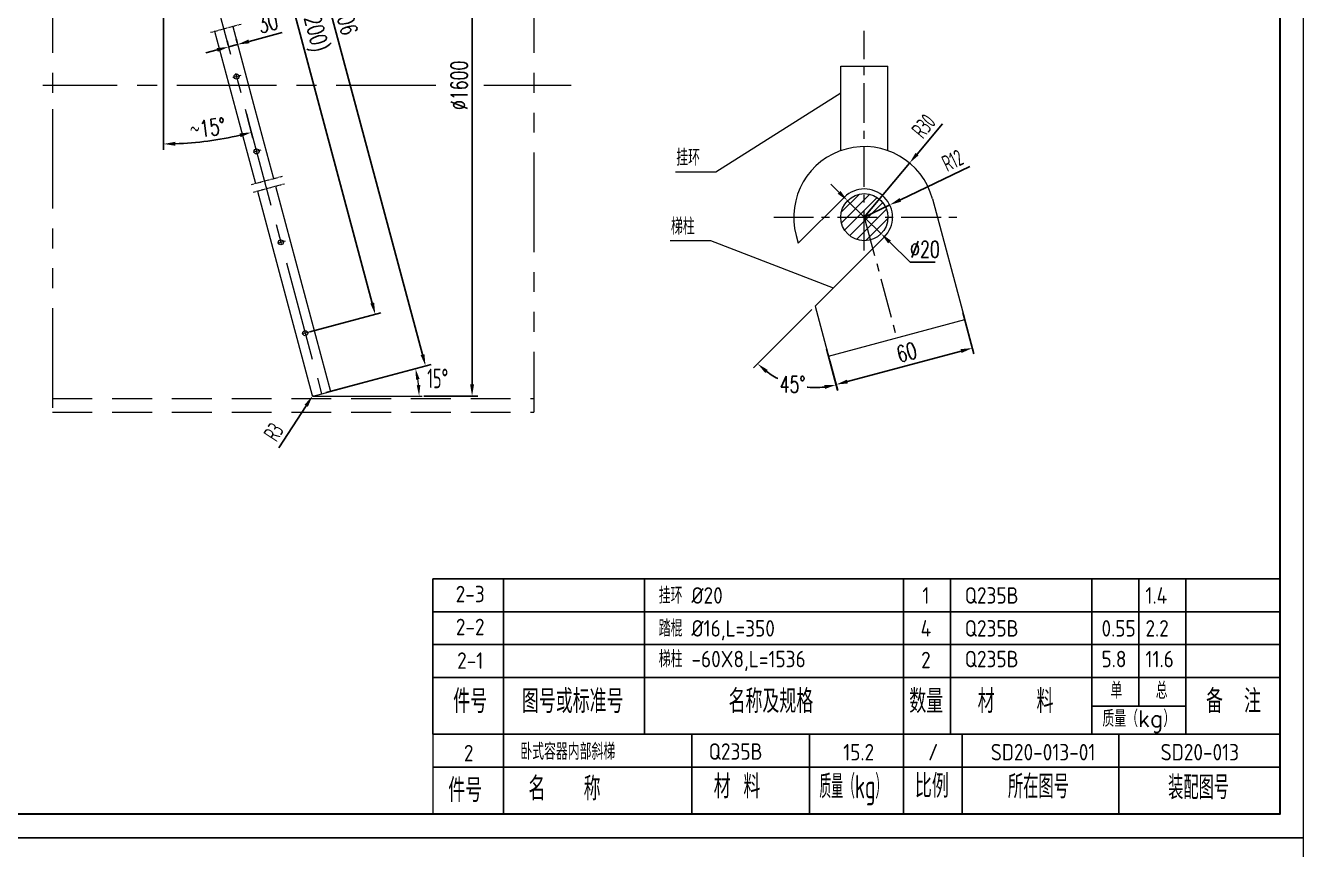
# Model space of a CAD drawing. Header units: millimetres. Extents: x 35105 to 422189, y -71206 to 1224.
# Drawn here: x 418115 to 422189, y -66788 to -64161 of the extents above; entities that cross this region are included whole.
import ezdxf
from ezdxf.enums import TextEntityAlignment as Align

# ---------------------------------------------------------------- set-up
doc = ezdxf.new("R2010")
doc.units = ezdxf.units.MM
for name, pattern in [('CENTER2', [28.575, 19.05, -3.175, 3.175, -3.175]), ('CENTERX2', [101.6, 63.5, -12.7, 12.7, -12.7]), ('DASHED', [19.05, 12.7, -6.35]), ('PHANTOM2', [31.75, 15.875, -3.175, 3.175, -3.175, 3.175, -3.175])]:
    doc.linetypes.add(name, pattern=pattern)
doc.layers.get('0').update_dxf_attribs({"lineweight": 18})
doc.layers.get('Defpoints').update_dxf_attribs({"lineweight": 18})
doc.layers.add('BORDER', color=7, linetype='Continuous')
doc.layers.add('中粗线', color=7, linetype='Continuous')
for name, color, linetype, lineweight in [('双点划线', 1, 'PHANTOM2', 13), ('短点划线', 1, 'CENTER2', 13), ('细实线', 1, 'Continuous', 13), ('虚线', 1, 'DASHED', 13), ('长点划线', 1, 'CENTERX2', 13)]:
    doc.layers.add(name, color=color, linetype=linetype, lineweight=lineweight)
doc.styles.add('HZ', font='gbenor.shx', dxfattribs={"width": 0.8, "bigfont": 'gbcbig.shx'})
doc.styles.add('HZ0', font='TXT.shx', dxfattribs={"width": 0.7, "bigfont": 'gbcbig.shx'})
doc.styles.get("Standard").update_dxf_attribs({"font": 'gbenor.shx', "width": 0.7, "bigfont": 'gbcbig.shx'})
doc.dimstyles.new('15倍', dxfattribs={"dimscale": 15, "dimtxt": 3.5, "dimasz": 2.5, "dimexe": 1.25, "dimexo": 1, "dimgap": 1, "dimtad": 1, "dimdec": 1, "dimdsep": 46, "dimtxsty": 'Standard', "dimcen": 0, "dimclrd": 1, "dimclre": 1, "dimclrt": 1, "dimadec": 0, "dimazin": 0, "dimtfac": 1, "dimtdec": 1, "dimtmove": 2, "dimatfit": 3, "dimfxl": 1, "dimtfill": 1, "dimarcsym": 0})
doc.dimstyles.new('15倍$0', dxfattribs={"dimscale": 15, "dimtxt": 3.5, "dimasz": 2.5, "dimexe": 1.25, "dimexo": 1, "dimgap": 1, "dimtad": 1, "dimdec": 1, "dimdsep": 46, "dimtxsty": 'HZ0', "dimcen": 0, "dimclrd": 1, "dimclre": 1, "dimclrt": 1, "dimadec": 0, "dimazin": 0, "dimtfac": 1, "dimtdec": 1, "dimtmove": 2, "dimatfit": 3, "dimfxl": 1, "dimtfill": 1, "dimarcsym": 0})
doc.dimstyles.new('15倍$2', dxfattribs={"dimscale": 15, "dimtxt": 3.5, "dimasz": 2.5, "dimexe": 1.25, "dimexo": 1, "dimgap": 1, "dimtad": 1, "dimtih": 1, "dimtoh": 1, "dimdec": 1, "dimdsep": 46, "dimtxsty": 'HZ0', "dimcen": 0, "dimclrd": 1, "dimclre": 1, "dimclrt": 1, "dimadec": 0, "dimazin": 0, "dimtfac": 1, "dimtdec": 1, "dimtmove": 2, "dimatfit": 3, "dimfxl": 1, "dimtfill": 1, "dimarcsym": 0})
doc.dimstyles.new('15倍$3', dxfattribs={"dimscale": 15, "dimtxt": 3.5, "dimasz": 2.5, "dimexe": 1.25, "dimexo": 1, "dimgap": 1, "dimtad": 1, "dimtih": 1, "dimtoh": 1, "dimdec": 1, "dimdsep": 46, "dimtxsty": 'HZ0', "dimcen": 0, "dimclrd": 1, "dimclre": 1, "dimclrt": 1, "dimadec": 0, "dimazin": 0, "dimtfac": 1, "dimtdec": 1, "dimtmove": 2, "dimatfit": 3, "dimfxl": 1, "dimtfill": 1, "dimarcsym": 0})

# ---------------------------------------------------------------- blocks, each defined once
blk = doc.blocks.new('*D179')
at = {"color": 1, "linetype": 'Continuous', "lineweight": -2, "ltscale": 3, "transparency": 16777216}
for p, q in [((421037.8, -64474.4), (420957.2, -64570.9)), ((420788.9, -64772.3), (420933.2, -64599.6))]:
    blk.add_line(p, q, dxfattribs=at)
at = {"color": 1, "ltscale": 3, "transparency": 16777216}
blk.add_solid([(420952.4, -64566.9), (420962, -64574.9), (420933.2, -64599.6)], dxfattribs=at)
at = {"layer": 'Defpoints', "color": 0, "ltscale": 3, "transparency": 16777216}
for p in [(420933.2, -64599.6), (420788.9, -64772.3)]:
    blk.add_point(p, dxfattribs=at)
at = {"color": 1, "ltscale": 3, "transparency": 16777216, "insert": (420977.9, -64481.8), "char_height": 52.5, "attachment_point": 5, "rotation": 50.1259, "bg_fill": 3, "box_fill_scale": 1.1, "bg_fill_color": 256, "bg_fill_true_color": 13158600, "bg_fill_transparency": 3212}
blk.add_mtext('R30', dxfattribs=at)
blk = doc.blocks.new('*D180')
at = {"color": 1, "linetype": 'Continuous', "lineweight": -2, "ltscale": 3, "transparency": 16777216}
for p, q in [((421125.8, -64610.4), (420903.8, -64717.1)), ((420788.9, -64772.3), (420870, -64733.3))]:
    blk.add_line(p, q, dxfattribs=at)
at = {"color": 1, "ltscale": 3, "transparency": 16777216}
blk.add_solid([(420901.1, -64711.4), (420906.5, -64722.7), (420870, -64733.3)], dxfattribs=at)
at = {"layer": 'Defpoints', "color": 0, "ltscale": 3, "transparency": 16777216}
for p in [(420870, -64733.3), (420788.9, -64772.3)]:
    blk.add_point(p, dxfattribs=at)
at = {"color": 1, "ltscale": 3, "transparency": 16777216, "insert": (421070.2, -64591.4), "char_height": 52.5, "attachment_point": 5, "rotation": 25.6731, "bg_fill": 3, "box_fill_scale": 1.1, "bg_fill_color": 256, "bg_fill_true_color": 13158600, "bg_fill_transparency": 3227}
blk.add_mtext('R12', dxfattribs=at)
blk = doc.blocks.new('*D183')
at = {"color": 1, "linetype": 'Continuous', "lineweight": -2, "ltscale": 3, "transparency": 16777216}
for p, q in [((420621.5, -65067), (420435.5, -65253)), ((420678.6, -65229.9), (420704.1, -65325))]:
    blk.add_line(p, q, dxfattribs=at)
for start, end in [(233.2941, 244.2263), (263.069, 276.7059)]:
    blk.add_arc((420632.1, -65056.4), 259.3, start, end, dxfattribs=at)
at = {"color": 1, "ltscale": 3, "transparency": 16777216}
for points in [[(420473, -65269), (420481.2, -65259.5), (420448.8, -65239.7)], [(420661.2, -65307.8), (420663.6, -65320), (420699.2, -65306.8)]]:
    blk.add_solid(points, dxfattribs=at)
at = {"layer": 'Defpoints', "color": 0, "ltscale": 3, "transparency": 16777216}
for p in [(420852.6, -64836), (420632.1, -65056.4), (420632.1, -65056.4), (420674.7, -65215.4)]:
    blk.add_point(p, dxfattribs=at)
at = {"color": 1, "ltscale": 3, "transparency": 16777216, "insert": (420560.1, -65305.5), "char_height": 52.5, "attachment_point": 5, "style": 'HZ0', "bg_fill": 3, "box_fill_scale": 1.1, "bg_fill_color": 256, "bg_fill_true_color": 13158600, "bg_fill_transparency": 3442}
blk.add_mtext('45%%d', dxfattribs=at)
at = {"layer": 'Defpoints', "color": 0, "ltscale": 3, "transparency": 16777216}
blk.add_point((420609.5, -65314.7), dxfattribs=at)
blk = doc.blocks.new('*D184')
at = {"color": 1, "linetype": 'Continuous', "lineweight": -2, "ltscale": 3, "transparency": 16777216}
for p, q in [((421103.2, -65075.8), (421138.5, -65207.6)), ((420668.5, -65192.3), (420703.8, -65324.1)), ((420735.2, -65296.3), (421097.4, -65199.2))]:
    blk.add_line(p, q, dxfattribs=at)
at = {"color": 1, "ltscale": 3, "transparency": 16777216}
for points in [[(421095.8, -65193.2), (421099, -65205.3), (421133.6, -65189.5)], [(420733.6, -65290.3), (420736.8, -65302.3), (420699, -65306)]]:
    blk.add_solid(points, dxfattribs=at)
at = {"layer": 'Defpoints', "color": 0, "ltscale": 3, "transparency": 16777216}
for p in [(421099.3, -65061.3), (420664.6, -65177.8), (421133.6, -65189.5)]:
    blk.add_point(p, dxfattribs=at)
at = {"color": 1, "ltscale": 3, "transparency": 16777216, "insert": (420923.9, -65203), "char_height": 52.5, "attachment_point": 5, "rotation": 15, "style": 'HZ0', "bg_fill": 3, "box_fill_scale": 1.1, "bg_fill_color": 256, "bg_fill_true_color": 13158600, "bg_fill_transparency": 3872}
blk.add_mtext('60', dxfattribs=at)
blk = doc.blocks.new('*D181')
at = {"color": 1, "linetype": 'Continuous', "lineweight": -2, "ltscale": 3, "transparency": 16777216}
for p, q in [((420708.7, -64693.4), (420682, -64667.1)), ((420735.4, -64719.7), (420842.4, -64824.9)), ((420934.8, -64915.8), (420869.1, -64851.2)), ((421014.8, -64915.8), (420934.8, -64915.8))]:
    blk.add_line(p, q, dxfattribs=at)
at = {"color": 1, "ltscale": 3, "transparency": 16777216}
for points in [[(420713.1, -64689), (420704.3, -64697.9), (420735.4, -64719.7)], [(420873.5, -64846.7), (420864.7, -64855.7), (420842.4, -64824.9)]]:
    blk.add_solid(points, dxfattribs=at)
at = {"layer": 'Defpoints', "color": 0, "ltscale": 3, "transparency": 16777216}
for p in [(420735.4, -64719.7), (420842.4, -64824.9)]:
    blk.add_point(p, dxfattribs=at)
at = {"color": 1, "ltscale": 3, "transparency": 16777216, "insert": (420982.3, -64874.6), "char_height": 52.5, "attachment_point": 5, "style": 'HZ0', "bg_fill": 3, "box_fill_scale": 1.1, "bg_fill_color": 256, "bg_fill_true_color": 13158600, "bg_fill_transparency": 4267}
blk.add_mtext('%%c20', dxfattribs=at)
blk = doc.blocks.new('*D182')
at = {"color": 1, "linetype": 'Continuous', "lineweight": -2, "ltscale": 3, "transparency": 16777216}
for p, q in [((419351.8, -63340.2), (419557.1, -63340.2)), ((419538.4, -63377.7), (419538.4, -65305.2)), ((419384.5, -65342.7), (419557.1, -65342.7))]:
    blk.add_line(p, q, dxfattribs=at)
at = {"color": 1, "ltscale": 3, "transparency": 16777216}
for points in [[(419532.1, -63377.7), (419544.6, -63377.7), (419538.4, -63340.2)], [(419532.1, -65305.2), (419544.6, -65305.2), (419538.4, -65342.7)]]:
    blk.add_solid(points, dxfattribs=at)
at = {"layer": 'Defpoints', "color": 0, "ltscale": 3, "transparency": 16777216}
for p in [(419336.8, -63340.2), (419369.5, -65342.7), (419538.4, -65342.7)]:
    blk.add_point(p, dxfattribs=at)
at = {"color": 1, "ltscale": 3, "transparency": 16777216, "insert": (419497.1, -64352), "char_height": 52.5, "attachment_point": 5, "rotation": 90, "style": 'HZ0', "bg_fill": 3, "box_fill_scale": 1.1, "bg_fill_color": 256, "bg_fill_true_color": 13158600, "bg_fill_transparency": 3817}
blk.add_mtext('%%C1600', dxfattribs=at)
blk = doc.blocks.new('*D190')
at = {"color": 1, "linetype": 'Continuous', "lineweight": -2, "ltscale": 3, "transparency": 16777216}
for p, q in [((419031.6, -65339.7), (419029.9, -65342.2)), ((418921.8, -65508.2), (419009.5, -65373.6))]:
    blk.add_line(p, q, dxfattribs=at)
at = {"color": 1, "ltscale": 3, "transparency": 16777216}
blk.add_solid([(419004.2, -65370.2), (419014.7, -65377), (419029.9, -65342.2)], dxfattribs=at)
at = {"layer": 'Defpoints', "color": 0, "ltscale": 3, "transparency": 16777216}
for p in [(419029.9, -65342.2), (419031.6, -65339.7)]:
    blk.add_point(p, dxfattribs=at)
at = {"color": 1, "ltscale": 3, "transparency": 16777216, "insert": (418905.8, -65457.2), "char_height": 52.5, "attachment_point": 5, "rotation": 56.923, "bg_fill": 3, "box_fill_scale": 1.1, "bg_fill_color": 256, "bg_fill_true_color": 13158600, "bg_fill_transparency": 3227}
blk.add_mtext('R3', dxfattribs=at)
blk = doc.blocks.new('*D191')
at = {"color": 1, "linetype": 'Continuous', "lineweight": -2, "ltscale": 3, "transparency": 16777216}
for p, q in [((418569, -63451), (418904.2, -63361.1)), ((419380.3, -65210.4), (418895.8, -63402.2)), ((419072.9, -65331.6), (419408.1, -65241.8))]:
    blk.add_line(p, q, dxfattribs=at)
at = {"color": 1, "ltscale": 3, "transparency": 16777216}
for points in [[(418901.8, -63400.6), (418889.8, -63403.8), (418886.1, -63366)], [(419386.4, -65208.8), (419374.3, -65212), (419390, -65246.6)]]:
    blk.add_solid(points, dxfattribs=at)
at = {"layer": 'Defpoints', "color": 0, "ltscale": 3, "transparency": 16777216}
for p in [(418886.1, -63366), (418554.5, -63454.8), (419058.4, -65335.5)]:
    blk.add_point(p, dxfattribs=at)
at = {"color": 1, "ltscale": 3, "transparency": 16777216, "insert": (419133.1, -64128.4), "char_height": 52.5, "attachment_point": 5, "rotation": 285, "style": 'HZ0', "bg_fill": 3, "box_fill_scale": 1.1, "bg_fill_color": 256, "bg_fill_true_color": 13158600, "bg_fill_transparency": 3872}
blk.add_mtext('1506', dxfattribs=at)
blk = doc.blocks.new('*D192')
at = {"color": 1, "linetype": 'Continuous', "lineweight": -2, "ltscale": 3, "transparency": 16777216}
for p, q in [((418569, -63451), (418795.7, -63390.2)), ((418787.3, -63431.3), (419220, -65046.2)), ((419021.1, -65138.3), (419247.9, -65077.6))]:
    blk.add_line(p, q, dxfattribs=at)
at = {"color": 1, "ltscale": 3, "transparency": 16777216}
for points in [[(418793.4, -63429.7), (418781.3, -63432.9), (418777.6, -63395)], [(419226.1, -65044.6), (419214, -65047.8), (419229.8, -65082.4)]]:
    blk.add_solid(points, dxfattribs=at)
at = {"layer": 'Defpoints', "color": 0, "ltscale": 3, "transparency": 16777216}
for p in [(418554.5, -63454.8), (419229.8, -65082.4), (419006.6, -65142.2)]:
    blk.add_point(p, dxfattribs=at)
at = {"color": 1, "ltscale": 3, "transparency": 16777216, "insert": (419002.1, -64066.7), "char_height": 52.5, "attachment_point": 5, "rotation": 285, "style": 'HZ0', "bg_fill": 3, "box_fill_scale": 1.1, "bg_fill_color": 256, "bg_fill_true_color": 13158600, "bg_fill_transparency": 3149695}
blk.add_mtext('300X4(=1200)', dxfattribs=at)
blk = doc.blocks.new('*D193')
at = {"color": 1, "linetype": 'Continuous', "lineweight": -2, "ltscale": 3, "transparency": 16777216}
for p, q in [((418789.3, -64215.1), (418786.1, -64203.4)), ((418827.2, -64211.8), (418932.6, -64183.6)), ((418725.8, -64239), (418689.6, -64248.7)), ((418760.3, -64222.9), (418757.1, -64211.2)), ((418762, -64229.3), (418791, -64221.5))]:
    blk.add_line(p, q, dxfattribs=at)
at = {"color": 1, "ltscale": 3, "transparency": 16777216}
for points in [[(418825.6, -64205.8), (418828.8, -64217.9), (418791, -64221.5)], [(418724.2, -64233), (418727.4, -64245), (418762, -64229.3)]]:
    blk.add_solid(points, dxfattribs=at)
at = {"layer": 'Defpoints', "color": 0, "ltscale": 3, "transparency": 16777216}
for p in [(418764.2, -64237.4), (418791, -64221.5), (418793.1, -64229.6)]:
    blk.add_point(p, dxfattribs=at)
at = {"color": 1, "ltscale": 3, "transparency": 16777216, "insert": (418887.3, -64153), "char_height": 52.5, "attachment_point": 5, "rotation": 15, "style": 'HZ0', "bg_fill": 3, "box_fill_scale": 1.1, "bg_fill_color": 256, "bg_fill_true_color": 13158600, "bg_fill_transparency": 3872}
blk.add_mtext('30', dxfattribs=at)
blk = doc.blocks.new('*D194')
at = {"color": 1, "linetype": 'Continuous', "lineweight": -2, "ltscale": 3, "transparency": 16777216}
for p, q in [((418554.5, -63484.8), (418554.5, -64557.6)), ((418819, -64441.9), (418839.9, -64520))]:
    blk.add_line(p, q, dxfattribs=at)
blk.add_arc((418554.5, -63454.8), 1084, 271.9821, 283.0179, dxfattribs=at)
at = {"color": 1, "ltscale": 3, "transparency": 16777216}
for points in [[(418592.1, -64544.5), (418591.9, -64532), (418554.5, -64538.9)], [(418797.2, -64504.9), (418800.2, -64517.1), (418835, -64501.9)]]:
    blk.add_solid(points, dxfattribs=at)
at = {"layer": 'Defpoints', "color": 0, "ltscale": 3, "transparency": 16777216}
for p in [(418554.5, -63345), (418554.5, -63454.8), (418554.5, -63469.8), (418815.1, -64427.4)]:
    blk.add_point(p, dxfattribs=at)
at = {"color": 1, "ltscale": 3, "transparency": 16777216, "insert": (418695.4, -64488.1), "char_height": 52.5, "attachment_point": 5, "rotation": 7.7662, "style": 'HZ0', "bg_fill": 3, "box_fill_scale": 1.1, "bg_fill_color": 256, "bg_fill_true_color": 13158600, "bg_fill_transparency": 4142}
blk.add_mtext('～15°', dxfattribs=at)
at = {"layer": 'Defpoints', "color": 0, "ltscale": 3, "transparency": 16777216}
blk.add_point((418649, -64534.7), dxfattribs=at)

msp = doc.modelspace()

# ---------------------------------------------------------------- linework, layer by layer
at = {"ltscale": 0.5}
msp.add_line((420713.92, -64291.25), (420863.92, -64291.25), dxfattribs=at)
msp.add_line((420713.92, -64560.18), (420713.92, -64291.25))
at = {"ltscale": 3}
for p, q in [((422113.88, -66675.86), (422113.88, -65970.46)), ((419413.48, -66420.96), (419413.48, -66675.86))]:
    msp.add_line(p, q, dxfattribs=at)
at = {"layer": 'BORDER', "linetype": 'Continuous', "lineweight": 30, "ltscale": 5}
msp.add_lwpolyline([(416263.88, -62370.86), (422113.88, -62370.86), (422113.88, -66675.86), (416263.88, -66675.86)], close=True, dxfattribs=at)
at = {"layer": '中粗线', "lineweight": -3}
for p, q in [((419413.48, -65925.47), (419413.48, -66420.96)), ((422113.88, -65925.47), (419413.48, -65925.47))]:
    msp.add_line(p, q, dxfattribs=at)
for points in [[(419413.48, -66420.96), (422113.88, -66420.96)], [(419413.48, -66420.96), (422113.88, -66420.96)], [(419413.48, -66675.86), (422113.88, -66675.86)]]:
    msp.add_lwpolyline(points, dxfattribs=at)
at = {"layer": '双点划线', "ltscale": 20}
for p, q in [((418200.44, -63296.25), (418200.44, -64427.4)), ((419735.29, -63296.25), (419735.29, -65394.31)), ((418200.44, -64427.4), (418200.44, -65394.31))]:
    msp.add_line(p, q, dxfattribs=at)
at = {"layer": '细实线'}
for p, q in [((420713.92, -64376.69), (420315.86, -64628.71)), ((420315.86, -64628.71), (420187.03, -64628.71)), ((420299.08, -64848.22), (420170.25, -64848.22)), ((420690.35, -64998.15), (420299.08, -64848.22))]:
    msp.add_line(p, q, dxfattribs=at)
at = {"layer": '细实线', "lineweight": -3}
for p, q in [((422113.88, -66030.43), (419413.48, -66030.43)), ((422113.88, -66135.38), (419413.48, -66135.38))]:
    msp.add_line(p, q, dxfattribs=at)
at = {"layer": '细实线'}
for points in [[(422188.88, -66750.86), (422188.88, -62295.86), (415888.88, -62295.86), (415888.88, -66750.86)], [(422188.88, -71205.86), (422188.88, -66750.86), (415888.88, -66750.86), (415888.88, -71205.86)]]:
    msp.add_lwpolyline(points, close=True, dxfattribs=at)
at = {"layer": '细实线', "lineweight": -3}
for points in [[(419638.4, -66420.96), (419638.4, -65925.47)], [(420088.24, -66420.96), (420088.24, -65925.47)], [(420913.62, -66420.96), (420913.62, -65925.47)], [(421063.57, -66420.96), (421063.57, -65925.47)], [(421514.09, -66420.96), (421514.09, -65925.47)], [(421664.04, -66330.99), (421664.04, -65925.47)], [(421813.98, -66420.96), (421813.98, -65925.47)], [(419413.48, -66240.34), (422113.88, -66240.34)], [(421514.09, -66330.99), (421813.98, -66330.99)], [(419638.4, -66675.86), (419638.4, -66420.96)], [(420238.84, -66675.86), (420238.84, -66420.96)], [(420613.73, -66675.86), (420613.73, -66420.96)], [(420913.62, -66675.86), (420913.62, -66420.96)], [(421100.79, -66675.86), (421100.79, -66420.96)], [(421600.52, -66675.86), (421600.52, -66420.96)], [(419413.48, -66525.92), (422113.88, -66525.92)]]:
    msp.add_lwpolyline(points, dxfattribs=at)
at = {"layer": '长点划线', "ltscale": 5}
msp.add_line((419422.86, -64352.01), (418169.55, -64352.01), dxfattribs=at)

# ---------------------------------------------------------------- texts
at = {"layer": '细实线', "lineweight": -3, "style": 'HZ'}
for s, p in [('挂环', (420264.9, -64582.12)), ('梯柱', (420248.12, -64801.63))]:
    msp.add_text(s, height=52.5, dxfattribs=at).set_placement(p, align=Align.MIDDLE_RIGHT)
at = {"layer": '细实线', "lineweight": -3}
for s, height, style, p in [('2-3', 52.5, 'HZ', (419532.37, -66000.29)), ('1', 52.5, 'HZ', (420985.21, -66004.7)), ('2-2', 52.5, 'HZ', (419532.37, -66105.24)), ('4', 52.5, 'HZ', (420985.21, -66109.65)), ('2-1', 52.5, 'HZ', (419532.37, -66212.42)), ('2', 52.5, 'HZ', (420985.21, -66210.62)), ('件号', 75, 'HZ0', (419532.37, -66353.32)), ('图号或标准号', 75, 'HZ0', (419859.21, -66353.32)), ('名称及规格', 75, 'HZ0', (420491.07, -66353.32)), ('数量', 75, 'HZ0', (420986.32, -66353.32)), ('材  料', 75, 'HZ0', (421271.19, -66353.32)), ('单', 52.5, 'HZ0', (421592.49, -66307.99)), ('总', 52.5, 'HZ0', (421736.99, -66307.99)), ('备 注', 75, 'HZ0', (421965.81, -66353.32)), ('质量（kg）', 52.5, 'HZ0', (421664.09, -66397.58)), ('2', 52.5, 'HZ', (419527.5, -66507.41)), ('15.2', 52.5, 'HZ', (420770.82, -66504.51)), ('/', 52.5, 'HZ', (421008.39, -66504.51)), ('SD20-013-01', 52.5, 'HZ', (421358.82, -66504.51)), ('SD20-013', 52.5, 'HZ', (421858.55, -66504.51))]:
    msp.add_text(s, height=height, dxfattribs=dict(at, style=style)).set_placement(p, align=Align.CENTER)
for s, height, style, p in [('挂环 %%C20', 52.5, 'HZ', (420133.61, -66004.7)), ('Q235B', 52.5, 'HZ', (421108.95, -66004.7)), ('1.4', 52.5, 'HZ', (421685.21, -66004.7)), ('踏棍 %%C16,L=350', 52.5, 'HZ', (420133.61, -66109.65)), ('Q235B', 52.5, 'HZ', (421108.95, -66109.65)), ('0.55', 52.5, 'HZ', (421545.1, -66109.65)), ('2.2', 52.5, 'HZ', (421685.21, -66109.65)), ('梯柱 -60X8,L=1536', 52.5, 'HZ', (420133.61, -66207.49)), ('Q235B', 52.5, 'HZ', (421108.95, -66207.49)), ('5.8', 52.5, 'HZ', (421545.1, -66207.49)), ('11.6', 52.5, 'HZ', (421685.21, -66207.49)), ('卧式容器内部斜梯', 52.5, 'HZ', (419692.19, -66502.36)), ('Q235B', 52.5, 'HZ', (420292.63, -66502.36)), ('件号', 75, 'HZ0', (419462.51, -66637.02))]:
    msp.add_text(s, height=height, dxfattribs=dict(at, style=style)).set_placement(p)
at = {"layer": '细实线', "style": 'HZ'}
for s, p in [('名   称', (419718.1, -66632.18)), ('材 料', (420308.84, -66625.24)), ('比例', (420950.32, -66623.61))]:
    msp.add_text(s, height=75, dxfattribs=at).set_placement(p)
for s, width, p in [('质量（kg）', 0.7, (420645.6, -66625.24)), ('所在图号', 0.9, (421246.78, -66625.38)), ('装配图号', 0.9, (421757.43, -66628.23))]:
    msp.add_text(s, height=75, dxfattribs=dict(at, width=width)).set_placement(p)

# ---------------------------------------------------------------- next in the draw order: dimensions: what is measured, and where the dimension line sits
at = {"ltscale": 3}
dim = msp.add_linear_dim(base=(419538.37, -65342.69), p1=(419336.77, -63340.25), p2=(419369.51, -65342.69), angle=90, text='%%C1600', dimstyle='15倍$0', override={"dimtmove": 0, "dimfxl": 2, "dimarcsym": 1}, dxfattribs=at)
dim.commit()
dim.dimension.update_dxf_attribs({"geometry": '*D182', "text_midpoint": (419538.37, -64352.01), "dimtype": 160})
dim = msp.add_radius_dim(center=(420788.92, -64772.31), mpoint=(420933.16, -64599.64), text='R30', dimstyle='15倍', override={"dimtmove": 0, "dimfxl": 2, "dimarcsym": 1}, dxfattribs=at)
dim.commit()
dim.dimension.update_dxf_attribs({"geometry": '*D179', "text_midpoint": (420977.86, -64481.78)})
dim = msp.add_angular_dim_2l(base=(420609.5, -65314.7), line1=((420632.1, -65056.41), (420674.71, -65215.41)), line2=((420632.1, -65056.41), (420852.55, -64835.95)), text='45%%d', dimstyle='15倍$2', override={"dimtmove": 0, "dimfxl": 2, "dimarcsym": 1}, dxfattribs=at)
dim.commit()
dim.dimension.update_dxf_attribs({"geometry": '*D183', "text_midpoint": (420560.09, -65305.48), "dimtype": 162})
dim = msp.add_radius_dim(center=(419031.57, -65339.69), mpoint=(419029.93, -65342.2), text='R3', dimstyle='15倍', override={"dimtmove": 0, "dimfxl": 2, "dimarcsym": 1}, dxfattribs=at)
dim.commit()
dim.dimension.update_dxf_attribs({"geometry": '*D190', "text_midpoint": (418940.35, -65479.74), "dimtype": 164})

# ---------------------------------------------------------------- next in the draw order: linework, layer by layer
msp.add_line((420571.58, -64830.55), (420578.31, -64855.64))
at = {"color": 1, "ltscale": 0.5}
for p, q in [((419087.38, -65327.74), (419367.65, -65252.64)), ((419057.69, -65342.69), (419379.51, -65342.69))]:
    msp.add_line(p, q, dxfattribs=at)
msp.add_arc((419031.57, -65342.69), 337.93, 5.9368, 9.0632, dxfattribs=at)
for points in [[(419359.58, -65290.67), (419370.99, -65288.24), (419357.99, -65255.23)], [(419373.52, -65307.43), (419361.87, -65308.04), (419369.51, -65342.69)]]:
    msp.add_solid(points, dxfattribs=at)
at = {"layer": '虚线', "ltscale": 10}
msp.add_line((418200.44, -65394.31), (419735.29, -65394.31), dxfattribs=at)
at = {"layer": '长点划线', "ltscale": 5}
msp.add_line((419854.68, -64352.01), (419576.19, -64352.01), dxfattribs=at)

# ---------------------------------------------------------------- next in the draw order: texts
at = {"color": 1, "ltscale": 0.5, "insert": (419428.83, -65286.36), "char_height": 62.5, "attachment_point": 5}
msp.add_mtext('15°', dxfattribs=at)

# ---------------------------------------------------------------- next in the draw order: dimensions: what is measured, and where the dimension line sits
at = {"ltscale": 3}
dim = msp.add_radius_dim(center=(420788.92, -64772.31), mpoint=(420870.03, -64733.32), text='R12', dimstyle='15倍', override={"dimtmove": 0, "dimfxl": 2, "dimarcsym": 1}, dxfattribs=at)
dim.commit()
dim.dimension.update_dxf_attribs({"geometry": '*D180', "text_midpoint": (421088.03, -64628.53), "dimtype": 164})
dim = msp.add_linear_dim(base=(421133.65, -65189.53), p1=(420664.63, -65177.82), p2=(421099.3, -65061.35), angle=15, text='60', dimstyle='15倍$0', override={"dimtmove": 0, "dimfxl": 2, "dimarcsym": 1}, dxfattribs=at)
dim.commit()
dim.dimension.update_dxf_attribs({"geometry": '*D184', "text_midpoint": (420934.6, -65242.87), "dimtype": 161})

# ---------------------------------------------------------------- next in the draw order: linework, layer by layer
for p, q in [((420863.92, -64560.18), (420863.92, -64291.25)), ((420632.1, -65056.41), (420674.71, -65215.41))]:
    msp.add_line(p, q)
at = {"ltscale": 0.5}
msp.add_line((420674.71, -65215.41), (421109.37, -65098.94), dxfattribs=at)

# ---------------------------------------------------------------- next in the draw order: dimensions: what is measured, and where the dimension line sits
at = {"ltscale": 3}
dim = msp.add_linear_dim(base=(418886.1, -63365.98), p1=(419058.4, -65335.5), p2=(418554.48, -63454.84), angle=105.00002, text='1506', dimstyle='15倍$0', override={"dimtmove": 0, "dimfxl": 2, "dimarcsym": 1}, dxfattribs=at)
dim.commit()
dim.dimension.update_dxf_attribs({"geometry": '*D191', "text_midpoint": (419093.26, -64139.09), "dimtype": 161})
dim = msp.add_diameter_dim_2p(p1=(420735.45, -64719.72), p2=(420842.38, -64824.91), text='%%c20', dimstyle='15倍$3', override={"dimtmove": 0, "dimfxl": 2, "dimarcsym": 1}, dxfattribs=at)
dim.commit()
dim.dimension.update_dxf_attribs({"geometry": '*D181', "text_midpoint": (420982.29, -64915.84), "dimtype": 163})

# ---------------------------------------------------------------- next in the draw order: hatches: boundary and pattern name
at = {"layer": '细实线'}
h = msp.add_hatch(dxfattribs=at)
h.set_pattern_fill('ANSI31', color=256, scale=7.5, style=0)
h.set_pattern_definition([(45, (-2865101.996, 333239.186), (-16.83798023, 16.83798023), [])])
h.paths.add_polyline_path([(420788.92, -64697.31, 0.4142136), (420713.92, -64772.31), (420788.92, -64772.31)])
h.paths.add_polyline_path([(420788.92, -64697.31), (420788.92, -64772.31), (420863.92, -64772.31, 0.4142136)])
h.paths.add_polyline_path([(420788.92, -64772.31), (420713.92, -64772.31, 0.4142136), (420788.92, -64847.31)])
h.paths.add_polyline_path([(420788.92, -64772.31), (420788.92, -64847.31, 0.0655435), (420808.33, -64844.76)])
h.paths.add_polyline_path([(420863.92, -64772.31), (420788.92, -64772.31), (420808.33, -64844.76, 0.3394543)])

# ---------------------------------------------------------------- next in the draw order: linework, layer by layer
for p, q in [((420578.31, -64855.64), (420725.28, -64708.67)), ((421006.25, -64714.08), (421109.37, -65098.94)), ((420632.1, -65056.41), (420852.55, -64835.95)), ((419031.57, -65342.69), (419087.38, -65327.74))]:
    msp.add_line(p, q)
msp.add_circle((420788.92, -64772.31), 75)
for centre, radius, start, end in [((420788.92, -64772.31), 225, 15, 195), ((420788.92, -64772.31), 90, 315, 135), ((419031.57, -65339.69), 3, 195, 270)]:
    msp.add_arc(centre, radius, start, end)
at = {"layer": '细实线', "ltscale": 0.5}
msp.add_line((419031.57, -65342.69), (419057.69, -65342.69), dxfattribs=at)
at = {"layer": '虚线', "ltscale": 10}
msp.add_line((418200.44, -65350.31), (419735.29, -65350.31), dxfattribs=at)
at = {"layer": '长点划线', "ltscale": 2}
for p, q in [((420788.92, -64878.39), (420788.92, -64177.59)), ((420500.01, -64772.31), (421097.52, -64772.31)), ((420788.92, -64772.31), (420892.04, -65157.18))]:
    msp.add_line(p, q, dxfattribs=at)

# ---------------------------------------------------------------- next in the draw order: dimensions: what is measured, and where the dimension line sits
at = {"ltscale": 3}
dim = msp.add_linear_dim(base=(419229.75, -65082.44), p1=(418554.48, -63454.84), p2=(419006.62, -65142.23), angle=285, text='300X4(=1200)', dimstyle='15倍$0', override={"dimtmove": 0, "dimfxl": 2, "dimarcsym": 1}, dxfattribs=at)
dim.commit()
dim.dimension.update_dxf_attribs({"geometry": '*D192', "text_midpoint": (418960.55, -64077.78), "dimtype": 161})

# ---------------------------------------------------------------- next in the draw order: linework, layer by layer
for p, q in [((418854.07, -64688.84), (419028.67, -65340.47)), ((418912.03, -64673.31), (419087.38, -65327.74))]:
    msp.add_line(p, q)
for centre in [(418928.97, -64852.45), (419006.62, -65142.23)]:
    msp.add_circle(centre, 8)
at = {"layer": '双点划线', "ltscale": 0.5}
for p, q in [((418835.23, -64668.01), (418933.54, -64641.67)), ((418841.7, -64692.16), (418940.01, -64665.82))]:
    msp.add_line(p, q, dxfattribs=at)
at = {"layer": '短点划线'}
for p, q in [((418942.16, -64848.92), (418915.78, -64855.99)), ((419019.81, -65138.7), (418993.42, -65145.77))]:
    msp.add_line(p, q, dxfattribs=at)

# ---------------------------------------------------------------- next in the draw order: dimensions: what is measured, and where the dimension line sits
at = {"ltscale": 3}
dim = msp.add_linear_dim(base=(418790.97, -64221.54), p1=(418764.17, -64237.4), p2=(418793.15, -64229.64), angle=15, text='30', dimstyle='15倍$0', override={"dimtmove": 0, "dimfxl": 2, "dimarcsym": 1}, dxfattribs=at)
dim.commit()
dim.dimension.update_dxf_attribs({"geometry": '*D193', "text_midpoint": (418898.02, -64192.85), "dimtype": 161})

# ---------------------------------------------------------------- next in the draw order: dimensions: what is measured, and where the dimension line sits
dim = msp.add_angular_dim_2l(base=(418648.96, -64534.75), line1=((418554.48, -63454.84), (418815.08, -64427.4)), line2=((418554.48, -63469.78), (418554.48, -63344.98)), text='～<>', dimstyle='15倍$2', override={"dimtih": 0, "dimtoh": 0, "dimtmove": 0, "dimfxl": 2, "dimarcsym": 1}, dxfattribs=at)
dim.commit()
dim.dimension.update_dxf_attribs({"geometry": '*D194', "text_midpoint": (418700.97, -64528.93), "dimtype": 162})

# ---------------------------------------------------------------- next in the draw order: linework, layer by layer
for p, q in [((418775.51, -64163.81), (418846.14, -64427.4)), ((418717.55, -64179.34), (418784.02, -64427.4)), ((418784.02, -64427.4), (418847.6, -64664.69)), ((418846.14, -64427.4), (418905.56, -64649.17))]:
    msp.add_line(p, q)
for centre in [(418787.42, -64324.17), (418851.32, -64562.68)]:
    msp.add_circle(centre, 8)
at = {"layer": '双点划线', "ltscale": 0.5}
msp.add_line((418704.31, -64182.89), (418802.62, -64156.54), dxfattribs=at)
at = {"layer": '短点划线'}
for p, q in [((418800.61, -64320.63), (418774.23, -64327.7)), ((418864.51, -64559.14), (418838.13, -64566.21))]:
    msp.add_line(p, q, dxfattribs=at)
at = {"layer": '长点划线', "ltscale": 5}
for p, q in [((418554.48, -63454.84), (418815.08, -64427.4)), ((418815.08, -64427.4), (419058.4, -65335.5))]:
    msp.add_line(p, q, dxfattribs=at)

doc.saveas('drawing.dxf')
